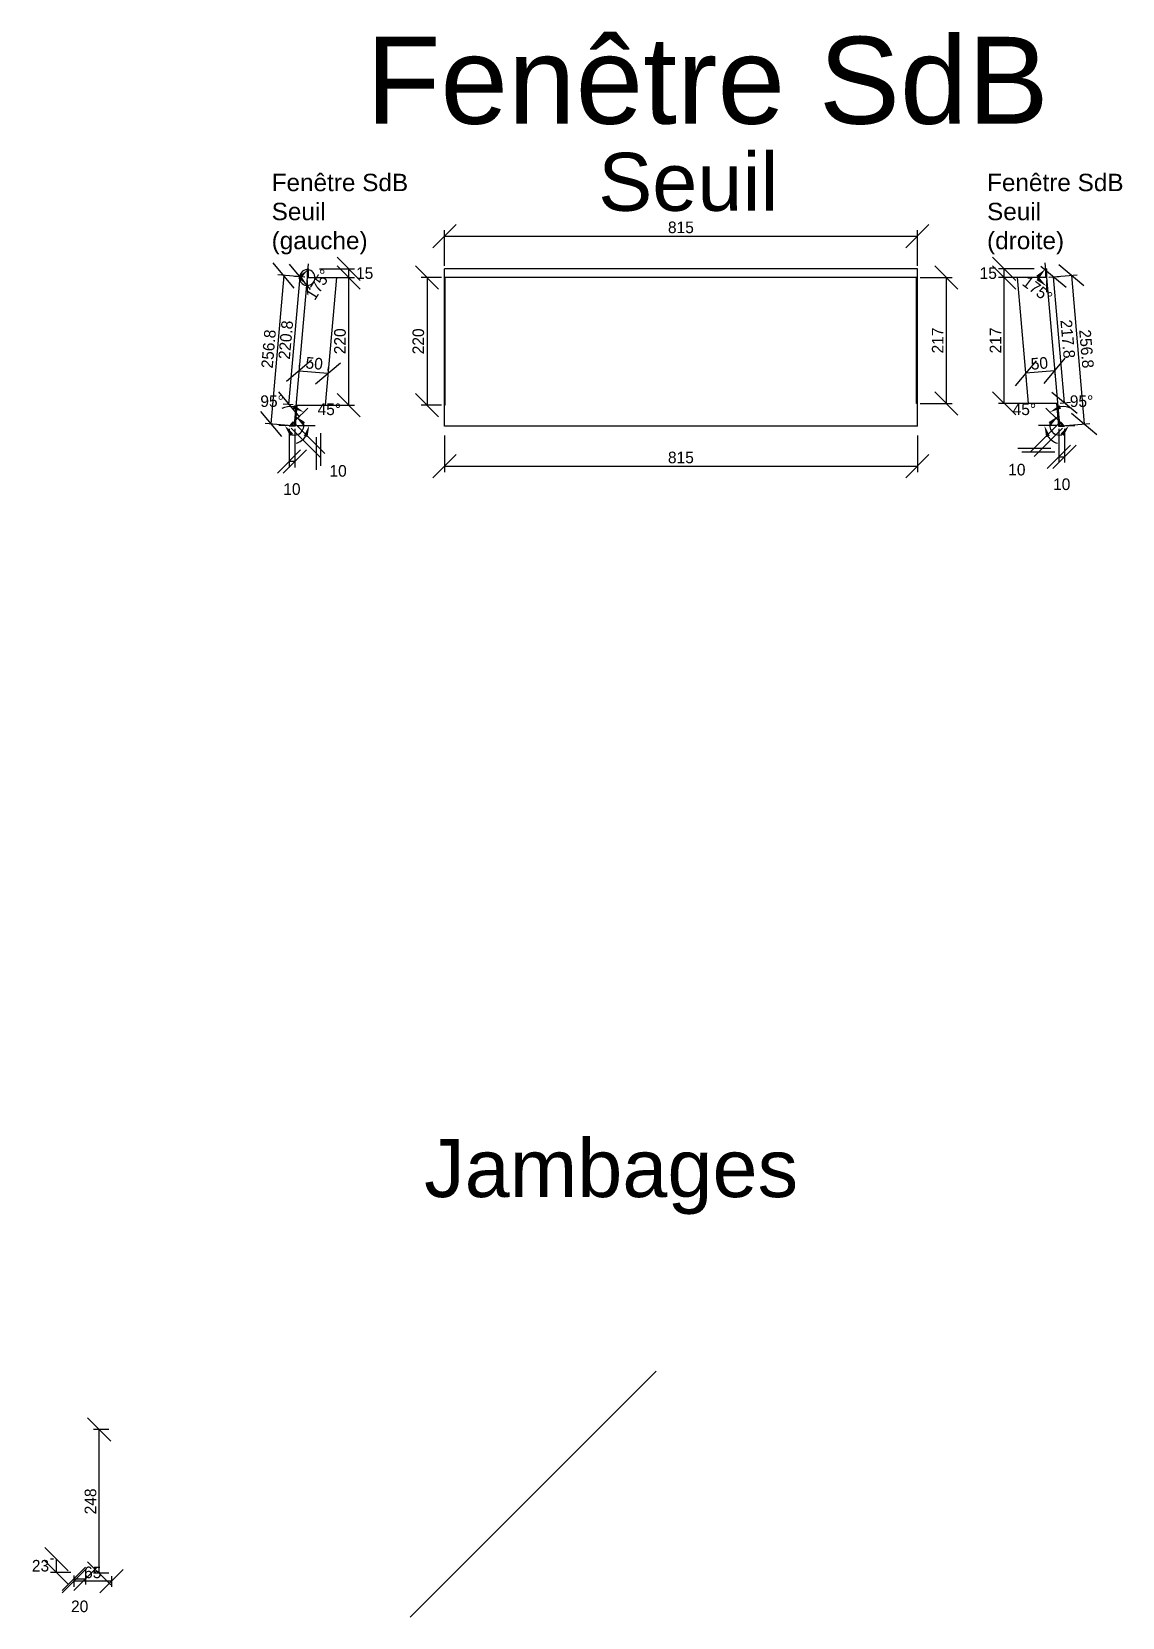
# Model space of a CAD drawing. Header units: millimetres. Extents: x -676 to 20789, y -6551 to 2506.
# Drawn here: x -676 to 1203, y -1724 to 1009 of the extents above; entities that cross this region are included whole.
import ezdxf

# ---------------------------------------------------------------- set-up
doc = ezdxf.new("R2010")
doc.units = ezdxf.units.MM
doc.layers.get('0').update_dxf_attribs({"lineweight": 25, "true_color": 0xffffff})
doc.layers.get('Defpoints').update_dxf_attribs({"true_color": 0xffffff})
doc.layers.add('0 ... Seuil', color=178, linetype='Continuous', lineweight=25, true_color=0x000000)
doc.layers.add('Cotes', color=4, linetype='Continuous', lineweight=25, true_color=0x00ffff)
doc.styles.add('QCADDimTextStyle', font='txt')
doc.styles.add('textstyle11', font='')
doc.styles.add('textstyle12', font='')
doc.styles.add('textstyle22', font='')
doc.styles.add('textstyle23', font='')
doc.styles.add('textstyle24', font='')
doc.styles.get('textstyle11').set_extended_font_data('Liberation Sans')
doc.styles.get('textstyle12').set_extended_font_data('Liberation Sans')
doc.styles.get('textstyle22').set_extended_font_data('Liberation Sans')
doc.styles.get('textstyle23').set_extended_font_data('Liberation Sans')
doc.styles.get('textstyle24').set_extended_font_data('Liberation Sans')
doc.dimstyles.new('QCADDimStyle', dxfattribs={"dimtxt": 20, "dimasz": 20, "dimexe": 10, "dimexo": 5, "dimgap": 5, "dimtad": 1, "dimtoh": 1, "dimdec": 4, "dimzin": 0, "dimdsep": 46, "dimtxsty": 'QCADDimTextStyle', "dimcen": 0.09, "dimadec": 0, "dimazin": 0, "dimtfac": 1, "dimtdec": 4, "dimtofl": 0, "dimtmove": 0, "dimatfit": 3, "dimfxl": 1, "dimtolj": 1, "dimtzin": 0, "dimarcsym": 0})

# ---------------------------------------------------------------- blocks, each defined once
blk = doc.blocks.new('SeuilBaie1_VueDessus')
at = {"layer": '0 ... Seuil'}
for p, q in [((-5, -271), (-5, 0)), ((810, 0), (-5, 0)), ((810, -271), (810, 0)), ((810, -15), (-5, -15)), ((-3.5, -235), (-3.5, -15)), ((808.5, -232), (808.5, -15)), ((-3.5, -235), (-5, -235)), ((810, -232), (808.5, -232)), ((810, -271), (-5, -271))]:
    blk.add_line(p, q, dxfattribs=at)
blk = doc.blocks.new('SeuilBaie1_VueCoupeEst')
at = {"layer": '0 ... Seuil'}
for p, q in [((1, 0), (-0.5, 0)), ((1, -14.9), (-49.2, -14.9)), ((-49.2, -14.9), (-30.2, -231.9)), ((-0.5, 0), (-0.5, -14.9)), ((1, 0), (1, -15)), ((1, -14.9), (23.3, -269.4)), ((20, -231.9), (-30.2, -231.9)), ((18.5, -231.9), (21.9, -270.9)), ((21.9, -270.9), (32.4, -270.9)), ((23.3, -269.4), (28.8, -269.4)), ((24.3, -264.9), (25.3, -263.8)), ((24.3, -264.9), (28.8, -269.4)), ((25.3, -263.8), (32.4, -270.9))]:
    blk.add_line(p, q, dxfattribs=at)
blk = doc.blocks.new('*D12')
at = {"layer": 'Cotes', "color": 0, "lineweight": -2}
for p, q in [((1019.7, 580), (979.7, 620)), ((979.7, 605), (1019.7, 565)), ((1051.4, 600), (989.7, 600)), ((1051.4, 585), (989.7, 585)), ((999.7, 585), (999.7, 600))]:
    blk.add_line(p, q, dxfattribs=at)
at = {"layer": 'Defpoints', "color": 0}
for p in [(999.7, 600), (1056.4, 600), (1056.4, 585)]:
    blk.add_point(p, dxfattribs=at)
at = {"layer": 'Cotes', "color": 0, "insert": (972.2, 592.5), "char_height": 20, "attachment_point": 5, "style": 'QCADDimTextStyle'}
blk.add_mtext('\\A1;15', dxfattribs=at)
blk = doc.blocks.new('*D13')
at = {"layer": 'Cotes', "color": 0, "lineweight": -2}
for p, q in [((1137.2, 570.6), (1093.9, 607)), ((1076.4, 585.4), (1125.5, 589.6)), ((1115.6, 588.8), (1137.5, 332.9)), ((1098.3, 329.5), (1147.4, 333.7)), ((1115.8, 351.1), (1159.1, 314.6))]:
    blk.add_line(p, q, dxfattribs=at)
at = {"layer": 'Defpoints', "color": 0}
for p in [(1071.4, 585), (1093.3, 329.1), (1137.5, 332.9)]:
    blk.add_point(p, dxfattribs=at)
at = {"layer": 'Cotes', "color": 0, "insert": (1141.5, 462.1), "char_height": 20, "attachment_point": 5, "rotation": 274.8885, "style": 'QCADDimTextStyle'}
blk.add_mtext('\\A1;256.8', dxfattribs=at)
blk = doc.blocks.new('*D14')
at = {"layer": 'Cotes', "color": 0, "lineweight": -2}
for p, q in [((1093.8, 324.1), (1093.8, 266.1)), ((1103.8, 324.1), (1103.8, 266.1)), ((1113.8, 296.1), (1073.8, 256.1)), ((1083.8, 256.1), (1123.8, 296.1)), ((1093.8, 276.1), (1103.8, 276.1))]:
    blk.add_line(p, q, dxfattribs=at)
at = {"layer": 'Defpoints', "color": 0}
for p in [(1093.8, 329.1), (1103.8, 329.1), (1103.8, 276.1)]:
    blk.add_point(p, dxfattribs=at)
at = {"layer": 'Cotes', "color": 0, "insert": (1098.8, 228.6), "char_height": 20, "attachment_point": 5, "style": 'QCADDimTextStyle'}
blk.add_mtext('\\A1;10', dxfattribs=at)
blk = doc.blocks.new('*D15')
at = {"layer": 'Cotes', "color": 0, "lineweight": -2}
for p, q in [((1054.9, 441.6), (1018.5, 398.2)), ((1068.3, 402.6), (1104.7, 445.9)), ((1086.5, 424.3), (1036.7, 419.9)), ((1037.1, 414.9), (1037.6, 409.9)), ((1086.9, 419.3), (1087.4, 414.3))]:
    blk.add_line(p, q, dxfattribs=at)
at = {"layer": 'Defpoints', "color": 0}
for p in [(1036.7, 419.9), (1036.7, 419.9), (1086.5, 424.3)]:
    blk.add_point(p, dxfattribs=at)
at = {"layer": 'Cotes', "color": 0, "insert": (1060.3, 437), "char_height": 20, "attachment_point": 5, "rotation": 5, "style": 'QCADDimTextStyle'}
blk.add_mtext('\\A1;50', dxfattribs=at)
blk = doc.blocks.new('*D16')
at = {"layer": 'Cotes', "color": 0, "lineweight": -2}
for p, q in [((1093.2, 332.6), (1044.4, 283.8)), ((1100.3, 325.6), (1051.5, 276.8)), ((1023.2, 290.9), (1079.8, 290.9)), ((1086.9, 283.8), (1030.3, 283.8))]:
    blk.add_line(p, q, dxfattribs=at)
at = {"layer": 'Defpoints', "color": 0}
for p in [(1096.8, 336.2), (1103.8, 329.1), (1051.5, 290.9)]:
    blk.add_point(p, dxfattribs=at)
at = {"layer": 'Cotes', "color": 0, "insert": (1021.5, 253.8), "char_height": 20, "attachment_point": 5, "style": 'QCADDimTextStyle'}
blk.add_mtext('\\A1;10', dxfattribs=at)
blk = doc.blocks.new('*D17')
at = {"layer": 'Cotes', "color": 0, "lineweight": -2}
for p, q in [((1072, 590.1), (1070.2, 610.1)), ((1072.4, 580), (1072.4, 559.9))]:
    blk.add_line(p, q, dxfattribs=at)
blk.add_arc((1072.4, 585), 15.1, 177.7585, 187.2415, dxfattribs=at)
at = {"layer": 'Cotes', "color": 0}
for points in [[(1059.7, 583.3), (1054.9, 587.9), (1071.1, 600.1)], [(1055.2, 580.6), (1059.6, 585.6), (1072.4, 569.9)]]:
    blk.add_solid(points, dxfattribs=at)
at = {"layer": 'Defpoints', "color": 0}
for p in [(1058.9, 591.8), (1072.4, 600), (1072.4, 585.1), (1072.4, 585), (1073.9, 568.7)]:
    blk.add_point(p, dxfattribs=at)
at = {"layer": 'Cotes', "color": 0, "insert": (1057, 564.4), "char_height": 20, "attachment_point": 5, "rotation": 323.07, "style": 'QCADDimTextStyle'}
blk.add_mtext('\\A1;175%%d', dxfattribs=at)
blk = doc.blocks.new('*D18')
at = {"layer": 'Cotes', "color": 0, "lineweight": -2}
for p, q in [((1092.5, 339), (1071.4, 360.1)), ((1089.7, 330.1), (1059, 330.1))]:
    blk.add_line(p, q, dxfattribs=at)
for start, end in [(63.1887, 99.0944), (215.9056, 251.8113)]:
    blk.add_arc((1101.4, 330.1), 32.4, start, end, dxfattribs=at)
at = {"layer": 'Cotes', "color": 0}
for points in [[(1094.8, 365.1), (1097.8, 359.2), (1078.5, 353)], [(1078.3, 312.1), (1072, 310), (1069, 330.1)]]:
    blk.add_solid(points, dxfattribs=at)
at = {"layer": 'Defpoints', "color": 0}
for p in [(1073.3, 346.3), (1094.7, 330.1), (1096, 335.5), (1101.4, 330.1), (1101.4, 330.1)]:
    blk.add_point(p, dxfattribs=at)
at = {"layer": 'Cotes', "color": 0, "insert": (1034.5, 357.8), "char_height": 20, "attachment_point": 5, "style": 'QCADDimTextStyle'}
blk.add_mtext('\\A1;45%%d', dxfattribs=at)
blk = doc.blocks.new('*D19')
at = {"layer": 'Cotes', "color": 0, "lineweight": -2}
blk.add_line((1106.4, 330.1), (1121.4, 330.1), dxfattribs=at)
for start, end in [(168.9674, 242.9349), (212.0651, 286.0326)]:
    blk.add_arc((1094.7, 330.1), 16.6, start, end, dxfattribs=at)
at = {"layer": 'Cotes', "color": 0}
for points in [[(1080.7, 330.8), (1076.2, 335.7), (1093.3, 346.6)], [(1102, 312.1), (1096.7, 316.1), (1111.4, 330.1)]]:
    blk.add_solid(points, dxfattribs=at)
at = {"layer": 'Defpoints', "color": 0}
for p in [(1093, 349.4), (1094.7, 330.1), (1094.7, 330.1), (1101.4, 330.1), (1108.9, 338.8)]:
    blk.add_point(p, dxfattribs=at)
at = {"layer": 'Cotes', "color": 0, "insert": (1133, 371.8), "char_height": 20, "attachment_point": 5, "style": 'QCADDimTextStyle'}
blk.add_mtext('\\A1;95%%d', dxfattribs=at)
blk = doc.blocks.new('*D20')
at = {"layer": 'Cotes', "color": 0, "lineweight": -2}
for p, q in [((35, 313), (35, 249.8)), ((850, 313), (850, 249.8)), ((55, 279.8), (15, 239.8)), ((830, 239.8), (870, 279.8)), ((35, 259.8), (850, 259.8))]:
    blk.add_line(p, q, dxfattribs=at)
at = {"layer": 'Defpoints', "color": 0}
for p in [(35, 318), (850, 318), (850, 259.8)]:
    blk.add_point(p, dxfattribs=at)
at = {"layer": 'Cotes', "color": 0, "insert": (442.5, 274.8), "char_height": 20, "attachment_point": 5, "style": 'QCADDimTextStyle'}
blk.add_mtext('\\A1;815', dxfattribs=at)
blk = doc.blocks.new('*D21')
at = {"layer": 'Cotes', "color": 0, "lineweight": -2}
for p, q in [((55, 676.4), (15, 636.4)), ((35, 605), (35, 666.4)), ((35, 656.4), (850, 656.4)), ((830, 636.4), (870, 676.4)), ((850, 605), (850, 666.4))]:
    blk.add_line(p, q, dxfattribs=at)
at = {"layer": 'Defpoints', "color": 0}
for p in [(850, 656.4), (35, 600), (850, 600)]:
    blk.add_point(p, dxfattribs=at)
at = {"layer": 'Cotes', "color": 0, "insert": (442.5, 671.4), "char_height": 20, "attachment_point": 5, "style": 'QCADDimTextStyle'}
blk.add_mtext('\\A1;815', dxfattribs=at)
blk = doc.blocks.new('*D29')
at = {"layer": 'Cotes', "color": 0, "lineweight": -2}
for p, q in [((-583.7, -1642), (-623.7, -1682)), ((-603.7, -1655), (-603.7, -1672)), ((-538.7, -1662), (-603.7, -1662)), ((-558.7, -1682), (-518.7, -1642)), ((-538.7, -1653.5), (-538.7, -1672))]:
    blk.add_line(p, q, dxfattribs=at)
at = {"layer": 'Defpoints', "color": 0}
for p in [(-603.7, -1650), (-603.7, -1662), (-538.7, -1648.5)]:
    blk.add_point(p, dxfattribs=at)
at = {"layer": 'Cotes', "color": 0, "insert": (-571.2, -1647), "char_height": 20, "attachment_point": 5, "style": 'QCADDimTextStyle'}
blk.add_mtext('\\A1;65', dxfattribs=at)
blk = doc.blocks.new('*D30')
at = {"layer": 'Cotes', "color": 0, "lineweight": -2}
for p, q in [((-583.7, -1638), (-623.7, -1678)), ((-603.7, -1678), (-563.7, -1638)), ((-603.7, -1652), (-603.7, -1668)), ((-603.7, -1658), (-583.7, -1658)), ((-583.7, -1652), (-583.7, -1668))]:
    blk.add_line(p, q, dxfattribs=at)
at = {"layer": 'Defpoints', "color": 0}
for p in [(-603.7, -1647), (-583.7, -1647), (-583.7, -1658)]:
    blk.add_point(p, dxfattribs=at)
at = {"layer": 'Cotes', "color": 0, "insert": (-593.7, -1705.5), "char_height": 20, "attachment_point": 5, "style": 'QCADDimTextStyle'}
blk.add_mtext('\\A1;20', dxfattribs=at)
blk = doc.blocks.new('*D33')
at = {"layer": 'Cotes', "color": 0, "lineweight": -2}
for p, q in [((-613.7, -1644), (-653.7, -1604)), ((-653.7, -1627), (-613.7, -1667)), ((-638.7, -1624), (-643.7, -1624)), ((-633.7, -1647), (-633.7, -1624)), ((-608.7, -1647), (-643.7, -1647))]:
    blk.add_line(p, q, dxfattribs=at)
at = {"layer": 'Defpoints', "color": 0}
for p in [(-633.7, -1624), (-633.7, -1624), (-603.7, -1647)]:
    blk.add_point(p, dxfattribs=at)
at = {"layer": 'Cotes', "color": 0, "insert": (-661.2, -1635.5), "char_height": 20, "attachment_point": 5, "style": 'QCADDimTextStyle'}
blk.add_mtext('\\A1;23', dxfattribs=at)
blk = doc.blocks.new('*D35')
at = {"layer": 'Cotes', "color": 0, "lineweight": -2}
for p, q in [((-540, -1420.5), (-580, -1380.5)), ((-543.7, -1400.5), (-570, -1400.5)), ((-560, -1648.5), (-560, -1400.5)), ((-580, -1628.5), (-540, -1668.5)), ((-543.7, -1648.5), (-570, -1648.5))]:
    blk.add_line(p, q, dxfattribs=at)
at = {"layer": 'Defpoints', "color": 0}
for p in [(-560, -1400.5), (-538.7, -1400.5), (-538.7, -1648.5)]:
    blk.add_point(p, dxfattribs=at)
at = {"layer": 'Cotes', "color": 0, "insert": (-575, -1524.5), "char_height": 20, "attachment_point": 5, "rotation": 90, "style": 'QCADDimTextStyle'}
blk.add_mtext('\\A1;248', dxfattribs=at)
blk = doc.blocks.new('*D43')
at = {"layer": 'Cotes', "color": 0, "lineweight": -2}
for p, q in [((920, 565), (880, 605)), ((855, 585), (910, 585)), ((900, 368), (900, 585)), ((880, 388), (920, 348)), ((855, 368), (910, 368))]:
    blk.add_line(p, q, dxfattribs=at)
at = {"layer": 'Defpoints', "color": 0}
for p in [(850, 585), (900, 585), (850, 368)]:
    blk.add_point(p, dxfattribs=at)
at = {"layer": 'Cotes', "color": 0, "insert": (885, 476.5), "char_height": 20, "attachment_point": 5, "rotation": 90, "style": 'QCADDimTextStyle'}
blk.add_mtext('\\A1;217', dxfattribs=at)
blk = doc.blocks.new('*D44')
at = {"layer": 'Cotes', "color": 0, "lineweight": -2}
for p, q in [((25, 565), (-15, 605)), ((30, 585), (-5, 585)), ((5, 585), (5, 365)), ((-15, 385), (25, 345)), ((30, 365), (-5, 365))]:
    blk.add_line(p, q, dxfattribs=at)
at = {"layer": 'Defpoints', "color": 0}
for p in [(35, 585), (5, 365), (35, 365)]:
    blk.add_point(p, dxfattribs=at)
at = {"layer": 'Cotes', "color": 0, "insert": (-10, 475), "char_height": 20, "attachment_point": 5, "rotation": 90, "style": 'QCADDimTextStyle'}
blk.add_mtext('\\A1;220', dxfattribs=at)
blk = doc.blocks.new('SeuilBaie1_VueCoupeOuest')
at = {"layer": '0 ... Seuil'}
for p, q in [((-1.5, 0), (-1.5, -15)), ((-1.5, 0), (0, 0)), ((0, 0), (0, -14.9)), ((-1.5, -14.9), (-23.8, -269.4)), ((-1.5, -14.9), (48.7, -14.9)), ((48.7, -14.9), (29.4, -234.9)), ((-19.2, -234.9), (-22.4, -270.9)), ((-20.7, -234.9), (29.4, -234.9)), ((-25.8, -263.8), (-32.9, -270.9)), ((-22.4, -270.9), (-32.9, -270.9)), ((-24.8, -264.9), (-29.3, -269.4)), ((-23.8, -269.4), (-29.3, -269.4)), ((-24.8, -264.9), (-25.8, -263.8))]:
    blk.add_line(p, q, dxfattribs=at)
blk = doc.blocks.new('*D45')
at = {"layer": 'Cotes', "color": 0, "lineweight": -2}
for p, q in [((1019.7, 565.1), (979.7, 605.1)), ((1067.4, 585.1), (989.7, 585.1)), ((999.7, 368.1), (999.7, 585.1)), ((979.7, 388.1), (1019.7, 348.1)), ((1086.4, 368.1), (989.7, 368.1))]:
    blk.add_line(p, q, dxfattribs=at)
at = {"layer": 'Defpoints', "color": 0}
for p in [(999.7, 585.1), (1072.4, 585.1), (1091.4, 368.1)]:
    blk.add_point(p, dxfattribs=at)
at = {"layer": 'Cotes', "color": 0, "insert": (984.7, 476.6), "char_height": 20, "attachment_point": 5, "rotation": 90, "style": 'QCADDimTextStyle'}
blk.add_mtext('\\A1;217', dxfattribs=at)
blk = doc.blocks.new('*D46')
at = {"layer": 'Cotes', "color": 0, "lineweight": -2}
for p, q in [((1106.4, 568), (1063.1, 604.3)), ((1077.4, 585.5), (1094.7, 587)), ((1103.7, 369.2), (1084.7, 586.2)), ((1082, 387.3), (1125.4, 351)), ((1096.4, 368.5), (1113.7, 370))]:
    blk.add_line(p, q, dxfattribs=at)
at = {"layer": 'Defpoints', "color": 0}
for p in [(1072.4, 585.1), (1084.7, 586.2), (1091.4, 368.1)]:
    blk.add_point(p, dxfattribs=at)
at = {"layer": 'Cotes', "color": 0, "insert": (1109.2, 479), "char_height": 20, "attachment_point": 5, "rotation": 275, "style": 'QCADDimTextStyle'}
blk.add_mtext('\\A1;217.8', dxfattribs=at)
blk = doc.blocks.new('*D47')
at = {"layer": 'Cotes', "color": 0, "lineweight": -2}
for p, q in [((-110, 580), (-150, 620)), ((-150, 605), (-110, 565)), ((-180.4, 600), (-120, 600)), ((-180.4, 585), (-120, 585)), ((-130, 585), (-130, 600))]:
    blk.add_line(p, q, dxfattribs=at)
at = {"layer": 'Defpoints', "color": 0}
for p in [(-185.4, 600), (-185.4, 585), (-130, 600)]:
    blk.add_point(p, dxfattribs=at)
at = {"layer": 'Cotes', "color": 0, "insert": (-102.5, 592.5), "char_height": 20, "attachment_point": 5, "style": 'QCADDimTextStyle'}
blk.add_mtext('\\A1;15', dxfattribs=at)
blk = doc.blocks.new('*D48')
at = {"layer": 'Cotes', "color": 0, "lineweight": -2}
for p, q in [((-223.9, 566.9), (-260.3, 610.2)), ((-242.1, 588.6), (-264, 332.6)), ((-205.5, 585.4), (-252.1, 589.4)), ((-282.2, 354.3), (-245.8, 311)), ((-227.4, 329.5), (-274, 333.5))]:
    blk.add_line(p, q, dxfattribs=at)
at = {"layer": 'Defpoints', "color": 0}
for p in [(-200.5, 585), (-264, 332.6), (-222.4, 329.1)]:
    blk.add_point(p, dxfattribs=at)
at = {"layer": 'Cotes', "color": 0, "insert": (-268, 461.9), "char_height": 20, "attachment_point": 5, "rotation": 85.1115, "style": 'QCADDimTextStyle'}
blk.add_mtext('\\A1;256.8', dxfattribs=at)
blk = doc.blocks.new('*D49')
at = {"layer": 'Cotes', "color": 0, "lineweight": -2}
for p, q in [((-232.9, 324.1), (-232.9, 257.8)), ((-222.9, 324.1), (-222.9, 257.8)), ((-212.9, 287.8), (-252.9, 247.8)), ((-242.9, 247.8), (-202.9, 287.8)), ((-222.9, 267.8), (-232.9, 267.8))]:
    blk.add_line(p, q, dxfattribs=at)
at = {"layer": 'Defpoints', "color": 0}
for p in [(-232.9, 329.1), (-222.9, 329.1), (-232.9, 267.8)]:
    blk.add_point(p, dxfattribs=at)
at = {"layer": 'Cotes', "color": 0, "insert": (-227.9, 220.3), "char_height": 20, "attachment_point": 5, "style": 'QCADDimTextStyle'}
blk.add_mtext('\\A1;10', dxfattribs=at)
blk = doc.blocks.new('*D50')
at = {"layer": 'Cotes', "color": 0, "lineweight": -2}
for p, q in [((-193.9, 442.4), (-237.2, 406.1)), ((-187.4, 401.7), (-144.1, 438.1)), ((-215.6, 424.3), (-165.8, 419.9)), ((-215.1, 429.2), (-214.7, 434.2)), ((-165.3, 424.9), (-164.9, 429.9))]:
    blk.add_line(p, q, dxfattribs=at)
at = {"layer": 'Defpoints', "color": 0}
for p in [(-215.6, 424.3), (-165.8, 419.9), (-165.8, 419.9)]:
    blk.add_point(p, dxfattribs=at)
at = {"layer": 'Cotes', "color": 0, "insert": (-189.4, 437), "char_height": 20, "attachment_point": 5, "rotation": 355, "style": 'QCADDimTextStyle'}
blk.add_mtext('\\A1;50', dxfattribs=at)
blk = doc.blocks.new('*D51')
at = {"layer": 'Cotes', "color": 0, "lineweight": -2}
for p, q in [((-222.3, 332.6), (-171.3, 281.6)), ((-229.4, 325.6), (-178.4, 274.6)), ((-185.4, 253.4), (-185.4, 309.9)), ((-178.4, 317), (-178.4, 260.4))]:
    blk.add_line(p, q, dxfattribs=at)
at = {"layer": 'Defpoints', "color": 0}
for p in [(-232.9, 329.1), (-225.8, 336.2), (-178.4, 288.7)]:
    blk.add_point(p, dxfattribs=at)
at = {"layer": 'Cotes', "color": 0, "insert": (-148.3, 251.6), "char_height": 20, "attachment_point": 5, "style": 'QCADDimTextStyle'}
blk.add_mtext('\\A1;10', dxfattribs=at)
blk = doc.blocks.new('*D52')
at = {"layer": 'Cotes', "color": 0, "lineweight": -2}
for p, q in [((-201.1, 590.1), (-199.5, 608.5)), ((-201.5, 580), (-201.5, 561.5))]:
    blk.add_line(p, q, dxfattribs=at)
for start, end in [(180.5927, 276.1855), (78.8145, 174.4073), (270, 85)]:
    blk.add_arc((-201.5, 585), 13.5, start, end, dxfattribs=at)
at = {"layer": 'Cotes', "color": 0}
for points in [[(-217.4, 584.1), (-212.5, 588.6), (-201.5, 571.5)], [(-212.7, 582.5), (-217.3, 587.3), (-200.3, 598.5)]]:
    blk.add_solid(points, dxfattribs=at)
at = {"layer": 'Defpoints', "color": 0}
for p in [(-201.5, 600), (-201.5, 585.1), (-201.5, 585), (-189.4, 591.1), (-202.9, 568.7)]:
    blk.add_point(p, dxfattribs=at)
at = {"layer": 'Cotes', "color": 0, "insert": (-182.2, 572.9), "char_height": 20, "attachment_point": 5, "rotation": 57.811, "style": 'QCADDimTextStyle'}
blk.add_mtext('\\A1;175%%d', dxfattribs=at)
blk = doc.blocks.new('*D53')
at = {"layer": 'Cotes', "color": 0, "lineweight": -2}
for p, q in [((-221.6, 339), (-200.5, 360.1)), ((-218.8, 330.1), (-188, 330.1))]:
    blk.add_line(p, q, dxfattribs=at)
for start, end in [(80.9056, 116.8113), (288.1887, 324.0944)]:
    blk.add_arc((-230.5, 330.1), 32.4, start, end, dxfattribs=at)
at = {"layer": 'Cotes', "color": 0}
for points in [[(-226.9, 359.2), (-223.8, 365.1), (-207.5, 353)], [(-201, 310), (-207.4, 312.1), (-198, 330.1)]]:
    blk.add_solid(points, dxfattribs=at)
at = {"layer": 'Defpoints', "color": 0}
for p in [(-230.5, 330.1), (-230.5, 330.1), (-225.1, 335.5), (-223.8, 330.1), (-199.1, 338.5)]:
    blk.add_point(p, dxfattribs=at)
at = {"layer": 'Cotes', "color": 0, "insert": (-163.5, 357.8), "char_height": 20, "attachment_point": 5, "style": 'QCADDimTextStyle'}
blk.add_mtext('\\A1;45%%d', dxfattribs=at)
blk = doc.blocks.new('*D54')
at = {"layer": 'Cotes', "color": 0, "lineweight": -2}
blk.add_line((-235.5, 330.1), (-250.4, 330.1), dxfattribs=at)
for start, end in [(297.0651, 11.0326), (253.9674, 327.9349)]:
    blk.add_arc((-223.8, 330.1), 16.6, start, end, dxfattribs=at)
at = {"layer": 'Cotes', "color": 0}
for points in [[(-225.7, 316.1), (-231.1, 312.1), (-240.4, 330.1)], [(-205.3, 335.7), (-209.7, 330.8), (-222.4, 346.6)]]:
    blk.add_solid(points, dxfattribs=at)
at = {"layer": 'Defpoints', "color": 0}
for p in [(-231.3, 344.9), (-230.5, 330.1), (-223.8, 330.1), (-223.8, 330.1), (-222.1, 349.4)]:
    blk.add_point(p, dxfattribs=at)
at = {"layer": 'Cotes', "color": 0, "insert": (-262.1, 371.8), "char_height": 20, "attachment_point": 5, "style": 'QCADDimTextStyle'}
blk.add_mtext('\\A1;95%%d', dxfattribs=at)
blk = doc.blocks.new('*D55')
at = {"layer": 'Cotes', "color": 0, "lineweight": -2}
for p, q in [((-110, 565.1), (-150, 605.1)), ((-196.5, 585.1), (-120, 585.1)), ((-130, 365.1), (-130, 585.1)), ((-150, 385.1), (-110, 345.1)), ((-215.7, 365.1), (-120, 365.1))]:
    blk.add_line(p, q, dxfattribs=at)
at = {"layer": 'Defpoints', "color": 0}
for p in [(-201.5, 585.1), (-130, 585.1), (-220.7, 365.1)]:
    blk.add_point(p, dxfattribs=at)
at = {"layer": 'Cotes', "color": 0, "insert": (-145, 475.1), "char_height": 20, "attachment_point": 5, "rotation": 90, "style": 'QCADDimTextStyle'}
blk.add_mtext('\\A1;220', dxfattribs=at)
blk = doc.blocks.new('*D56')
at = {"layer": 'Cotes', "color": 0, "lineweight": -2}
for p, q in [((-195.6, 564.5), (-232, 607.8)), ((-233, 366.2), (-213.8, 586.2)), ((-206.5, 585.5), (-223.7, 587)), ((-251.2, 387.8), (-214.9, 344.5)), ((-225.7, 365.5), (-243, 367))]:
    blk.add_line(p, q, dxfattribs=at)
at = {"layer": 'Defpoints', "color": 0}
for p in [(-213.8, 586.2), (-201.5, 585.1), (-220.7, 365.1)]:
    blk.add_point(p, dxfattribs=at)
at = {"layer": 'Cotes', "color": 0, "insert": (-238.4, 477.5), "char_height": 20, "attachment_point": 5, "rotation": 85, "style": 'QCADDimTextStyle'}
blk.add_mtext('\\A1;220.8', dxfattribs=at)

msp = doc.modelspace()

# ---------------------------------------------------------------- linework, layer by layer
msp.add_line((400, -1300), (-24.26, -1724.26))

# ---------------------------------------------------------------- block references
at = {"layer": '0 ... Seuil'}
for name, p in [('SeuilBaie1_VueCoupeOuest', (-200, 600)), ('SeuilBaie1_VueDessus', (40, 600)), ('SeuilBaie1_VueCoupeEst', (1071.44, 600))]:
    msp.add_blockref(name, p, dxfattribs=at)

# ---------------------------------------------------------------- texts
at = {"attachment_point": 1}
for s, insert, char_height, style in [('Seuil', (300, 800), 100, 'textstyle11'), ('Fenêtre SdB\\PSeuil\\P(gauche)', (-262.83, 763.9), 30, 'textstyle24'), ('Fenêtre SdB\\PSeuil\\P(droite)', (970.16, 763.9), 30, 'textstyle23'), ('Jambages', (0, -900), 100, 'textstyle12')]:
    msp.add_mtext(s, dxfattribs=dict(at, insert=insert, char_height=char_height, style=style))
at = {"layer": '0 ... Seuil', "insert": (-100, 1000), "char_height": 150, "attachment_point": 1, "style": 'textstyle22'}
msp.add_mtext('Fenêtre SdB', dxfattribs=at)

# ---------------------------------------------------------------- dimensions: what is measured, and where the dimension line sits
at = {"layer": 'Cotes'}
for p1, p2, distance, picture, middle in [((35, 600), (850, 600), 56.44, '*D21', (442.5, 671.44)), ((-200.5, 585), (-222.39, 329.09), -41.76, '*D48', (-268, 461.88)), ((-220.74, 365.09), (-201.5, 585.09), 12.34, '*D56', (-238.35, 477.47)), ((-185.44, 585), (-185.44, 600), -55.44, '*D47', (-102.5, 592.5)), ((1056.38, 585), (1056.38, 600), 56.65, '*D12', (972.23, 592.5)), ((1091.42, 368.09), (1072.43, 585.09), -12.34, '*D46', (1109.16, 478.97)), ((1071.44, 585), (1093.32, 329.09), 44.3, '*D13', (1141.47, 462.1)), ((-215.57, 424.26), (-165.76, 419.9), 0, '*D50', (-189.35, 437.02)), ((1086.5, 424.26), (1036.69, 419.9), 0, '*D15', (1060.29, 437.02)), ((-222.89, 329.09), (-232.89, 329.09), 61.27, '*D49', (-227.89, 220.32)), ((-232.89, 329.09), (-225.82, 336.16), -67.11, '*D51', (-148.31, 251.58)), ((1103.82, 329.09), (1096.75, 336.16), 63.98, '*D16', (1021.46, 253.8)), ((1093.82, 329.09), (1103.82, 329.09), -53.04, '*D14', (1098.82, 228.55)), ((35, 318.02), (850, 318.02), -58.27, '*D20', (442.5, 274.75))]:
    dim = msp.add_aligned_dim(p1=p1, p2=p2, distance=distance, dimstyle='QCADDimStyle', override={"dimtxt": 20, "dimasz": 20, "dimexe": 10, "dimexo": 5, "dimgap": 5, "dimdec": 1, "dimzin": 8, "dimtsz": 20, "dimclrd": 0, "dimclre": 0, "dimclrt": 0, "dimazin": 2, "dimtmove": 2}, dxfattribs=at)
    dim.commit()
    dim.dimension.update_dxf_attribs({"geometry": picture, "text_midpoint": middle})
for base, p1, p2, angle, picture, middle in [((-130, 585.09), (-220.74, 365.09), (-201.5, 585.09), 90, '*D55', (-145, 475.09)), ((5, 365), (35, 585), (35, 365), 90, '*D44', (-10, 475)), ((900, 585), (850, 368), (850, 585), 90, '*D43', (885, 476.5)), ((999.73, 585.09), (1091.42, 368.09), (1072.44, 585.09), 90, '*D45', (984.73, 476.59)), ((-560, -1400.5), (-538.7, -1648.5), (-538.7, -1400.5), 90, '*D35', (-575, -1524.5)), ((-633.7, -1624), (-603.7, -1647), (-633.7, -1624), 90, '*D33', (-661.2, -1635.5)), ((-603.7, -1662), (-538.7, -1648.5), (-603.7, -1650), 180, '*D29', (-571.2, -1647)), ((-583.7, -1658), (-603.7, -1647), (-583.7, -1647), 180, '*D30', (-593.7, -1705.5))]:
    dim = msp.add_linear_dim(base=base, p1=p1, p2=p2, angle=angle, dimstyle='QCADDimStyle', override={"dimtxt": 20, "dimasz": 20, "dimexe": 10, "dimexo": 5, "dimgap": 5, "dimdec": 1, "dimzin": 8, "dimtsz": 20, "dimclrd": 0, "dimclre": 0, "dimclrt": 0, "dimazin": 2, "dimtmove": 2}, dxfattribs=at)
    dim.commit()
    dim.dimension.update_dxf_attribs({"geometry": picture, "text_midpoint": middle})
for base, line1, line2, picture, middle in [((-189.44, 591.1), ((-201.5, 600), (-201.5, 585)), ((-201.5, 585.09), (-202.93, 568.71)), '*D52', (-182.22, 572.91)), ((1058.92, 591.83), ((1072.44, 600), (1072.44, 585)), ((1072.43, 585.09), (1073.86, 568.71)), '*D17', (1056.95, 564.44))]:
    dim = msp.add_angular_dim_2l(base=base, line1=line1, line2=line2, dimstyle='QCADDimStyle', override={"dimtxt": 20, "dimasz": 20, "dimexe": 10, "dimexo": 5, "dimgap": 5, "dimdec": 1, "dimzin": 8, "dimtsz": 20, "dimclrd": 0, "dimclre": 0, "dimclrt": 0, "dimazin": 2, "dimtmove": 2}, dxfattribs=at)
    dim.commit()
    dim.dimension.update_dxf_attribs({"geometry": picture, "text_midpoint": middle, "dimtype": 162})
for base, line1, line2, picture, middle in [((-231.27, 344.94), ((-222.11, 349.44), (-223.81, 330.09)), ((-223.81, 330.09), (-230.48, 330.09)), '*D54', (-262.06, 371.83)), ((1108.89, 338.81), ((1093.05, 349.44), (1094.74, 330.09)), ((1094.74, 330.09), (1101.41, 330.09)), '*D19', (1132.99, 371.83)), ((-199.14, 338.48), ((-223.81, 330.09), (-230.48, 330.09)), ((-230.48, 330.09), (-225.11, 335.45)), '*D53', (-163.55, 357.81)), ((1073.31, 346.31), ((1094.74, 330.09), (1101.41, 330.09)), ((1101.41, 330.09), (1096.05, 335.45)), '*D18', (1034.48, 357.81))]:
    dim = msp.add_angular_dim_2l(base=base, line1=line1, line2=line2, dimstyle='QCADDimStyle', override={"dimtxt": 20, "dimasz": 20, "dimexe": 10, "dimexo": 5, "dimgap": 5, "dimdec": 1, "dimzin": 8, "dimtsz": 20, "dimclrd": 0, "dimclre": 0, "dimclrt": 0, "dimazin": 2, "dimtmove": 2}, dxfattribs=at)
    dim.commit()
    dim.dimension.update_dxf_attribs({"geometry": picture, "text_midpoint": middle})

doc.saveas('drawing.dxf')
